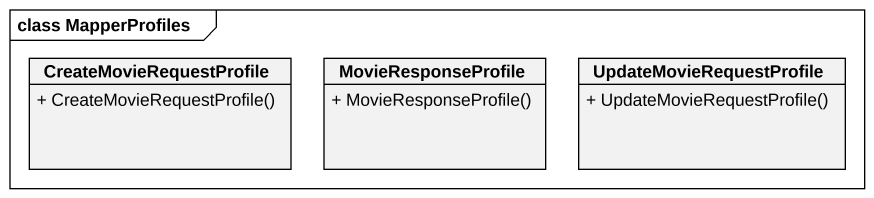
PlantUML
@startuml
mainframe class MapperProfiles
hide circle
hide empty members
skinparam classAttributeIconSize 0
class CreateMovieRequestProfile {
  + CreateMovieRequestProfile()
}
class MovieResponseProfile {
  + MovieResponseProfile()
}
class UpdateMovieRequestProfile {
  + UpdateMovieRequestProfile()
}
@enduml
